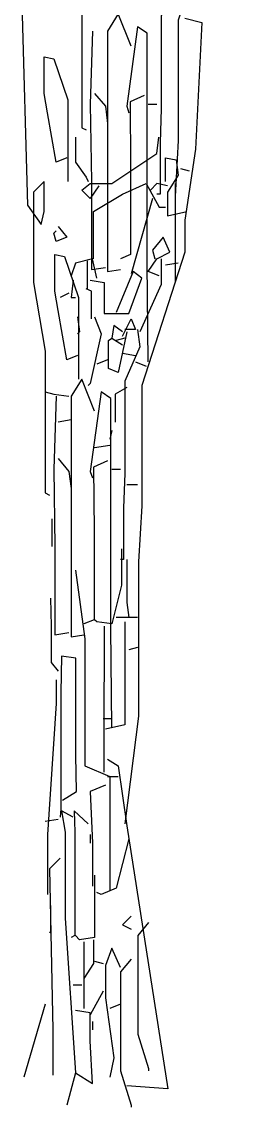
# Model space of a CAD drawing. Header units: centimetres. Extents: x -3096 to 17897, y -3131 to 15798.
# Drawn here: x 9327.9 to 9386.7, y -1838.3 to -1558.4 of the extents above; entities that cross this region are included whole.
import ezdxf

# ---------------------------------------------------------------- set-up
doc = ezdxf.new("R2010")
doc.units = ezdxf.units.CM

msp = doc.modelspace()

# ---------------------------------------------------------------- linework, layer by layer
at = {"color": 84}
for points in [[(9337.36, -1459.54), (9338.88, -1511.59), (9342.34, -1516.57), (9343.17, -1513.25), (9343.17, -1505.5), (9340.4, -1508.26), (9340.4, -1531.52), (9343.45, -1549.24), (9343.45, -1585.78), (9344.56, -1586.33)], [(9386.68, -1494.13), (9382.21, -1497.19), (9379.44, -1515.46), (9379.44, -1523.77), (9368.36, -1558.09), (9368.36, -1589.1), (9367.53, -1603.5), (9367.53, -1625.64), (9367.53, -1625.64)], [(9367.26, -1543.7), (9367.81, -1548.13), (9363.94, -1556.99), (9363.94, -1580.79), (9363.66, -1589.65), (9363.66, -1602.94), (9362.83, -1602.94)], [(9327.95, -1553.67), (9329.47, -1605.71), (9332.93, -1610.69), (9333.76, -1607.37), (9333.76, -1599.62), (9330.99, -1602.39), (9330.99, -1625.64), (9334.04, -1643.36), (9334.04, -1679.9), (9335.14, -1680.45)], [(9356.18, -1564.74), (9352.86, -1556.43), (9350.09, -1560.86), (9350.09, -1585.78), (9350.09, -1616.78), (9350.09, -1622.87), (9353.42, -1622.32)], [(9370.03, -1557.54), (9374.45, -1558.65)], [(9346.22, -1560.86), (9345.66, -1579.69), (9345.94, -1599.62), (9345.94, -1622.32), (9349.54, -1621.77)], [(9374.45, -1558.65), (9372.79, -1591.31), (9370.03, -1609.59), (9370.03, -1617.89), (9358.95, -1652.22), (9358.95, -1683.22), (9358.12, -1697.62), (9358.12, -1737.48), (9354.52, -1765.17)], [(9360.61, -1646.13), (9360.34, -1620.66), (9360.34, -1561.42), (9357.84, -1559.76), (9355.08, -1580.24), (9355.63, -1581.9)], [(9339.57, -1593.53), (9336.81, -1594.64), (9334.59, -1581.9), (9333.76, -1576.92), (9333.76, -1567.51), (9336.25, -1568.06), (9339.85, -1578.58), (9339.85, -1599.62)], [(9346.77, -1576.92), (9349.54, -1580.24), (9350.09, -1584.67)], [(9359.51, -1577.47), (9355.91, -1579.13), (9356.05, -1595.74), (9356.05, -1618.44), (9353.42, -1619.55)], [(9360.61, -1579.69), (9362.83, -1579.69)], [(9341.79, -1588.25), (9341.79, -1594.64), (9344.56, -1598.51), (9345.11, -1599.62)], [(9347.88, -1600.73), (9345.66, -1604.05), (9343.45, -1601.83), (9345.66, -1600.17), (9351.2, -1600.17), (9362.83, -1592.42), (9363.31, -1588.25)], [(9365.04, -1599.62), (9365.04, -1593.53), (9367.81, -1594.08), (9368.36, -1597.96), (9365.6, -1602.39), (9365.6, -1608.48), (9370.58, -1607.37)], [(9368.92, -1596.3), (9371.13, -1596.85)], [(9346.49, -1619.55), (9346.49, -1607.37), (9353.97, -1602.94), (9360.06, -1600.17), (9363.38, -1606.26), (9365.04, -1606.26)], [(9365.6, -1600.73), (9362.83, -1600.17), (9361.17, -1601.83)], [(9367.53, -1600.17), (9367.53, -1607.92)], [(9361.72, -1604.05), (9356.18, -1623.43)], [(9337.36, -1611.25), (9339.57, -1614.01), (9336.81, -1615.12), (9336.25, -1612.91), (9336.81, -1612.35)], [(9363.38, -1623.98), (9360.61, -1622.87), (9362.83, -1619.55), (9366.15, -1617.89), (9364.49, -1614.01), (9361.72, -1617.34), (9362.27, -1619.55)], [(9342.34, -1644.47), (9339.57, -1645.57), (9337.36, -1632.84), (9336.53, -1627.86), (9336.53, -1618.44), (9339.02, -1619), (9342.62, -1629.52), (9342.62, -1650.56)], [(9347.32, -1624.53), (9346.22, -1619.55), (9341.79, -1620.66), (9340.68, -1623.98)], [(9363.93, -1619.55), (9363.93, -1626.2), (9358.4, -1638.38)], [(9344.83, -1620.11), (9344.83, -1627.3)], [(9368.36, -1620.66), (9365.04, -1621.21)], [(9341.23, -1625.09), (9340.68, -1629.52), (9341.79, -1629.52)], [(9345.66, -1625.09), (9349.26, -1625.64), (9349.26, -1633.67), (9355.63, -1633.67), (9358.95, -1624.53), (9356.74, -1622.87), (9352.31, -1633.39)], [(9340.13, -1628.41), (9337.91, -1629.52)], [(9345.94, -1635.05), (9345.94, -1627.86), (9344.56, -1627.3)], [(9342.34, -1634.5), (9342.9, -1638.38), (9342.34, -1638.93)], [(9346.77, -1634.5), (9348.43, -1638.93), (9345.66, -1651.66), (9345.11, -1652.22)], [(9353.97, -1638.38), (9351.75, -1636.72), (9351.2, -1640.04), (9353.97, -1641.7)], [(9353.97, -1639.48), (9356.18, -1635.05), (9357.29, -1637.82), (9354.52, -1637.82)], [(9355.08, -1638.38), (9352.86, -1648.9), (9350.37, -1647.79), (9350.37, -1640.59), (9351.2, -1640.04)], [(9357.84, -1637.82), (9358.4, -1642.25), (9354.52, -1651.11), (9354.52, -1674.92), (9354.24, -1683.78), (9354.24, -1697.06), (9353.42, -1697.06)], [(9354.52, -1640.04), (9352.31, -1640.59)], [(9353.97, -1643.91), (9357.29, -1644.47)], [(9350.09, -1645.57), (9347.32, -1646.68)], [(9357.29, -1646.13), (9360.06, -1647.23)], [(9346.77, -1658.86), (9343.45, -1650.56), (9340.68, -1654.99), (9340.68, -1679.9), (9340.68, -1710.91), (9340.68, -1717), (9344, -1716.44)], [(9355.08, -1652.77), (9352.03, -1654.43), (9352.03, -1661.63)], [(9334.04, -1653.88), (9336.25, -1654.43), (9340.13, -1654.99)], [(9336.81, -1654.99), (9336.25, -1673.81), (9336.53, -1693.74), (9336.53, -1716.44), (9340.13, -1715.89)], [(9351.2, -1740.25), (9350.92, -1714.78), (9350.92, -1655.54), (9348.43, -1653.88), (9345.66, -1674.36), (9346.22, -1676.03)], [(9340.68, -1661.08), (9337.36, -1661.63)], [(9351.2, -1663.85), (9350.65, -1666.06)], [(9350.65, -1667.72), (9346.77, -1668.27)], [(9337.36, -1671.04), (9340.13, -1674.36), (9340.68, -1678.79)], [(9350.09, -1671.6), (9346.49, -1673.26), (9346.63, -1689.87), (9346.63, -1712.57), (9344, -1713.67)], [(9351.2, -1673.81), (9353.42, -1673.81)], [(9355.08, -1677.69), (9357.84, -1677.69)], [(9335.7, -1686.55), (9335.7, -1693.74)], [(9353.69, -1694.3), (9353.69, -1703.71), (9351.2, -1713.67), (9347.32, -1713.12), (9346.77, -1712.57)], [(9355.08, -1697.06), (9355.08, -1708.14), (9355.63, -1712.01)], [(9341.79, -1699.83), (9344.28, -1717.55), (9344.28, -1750.22), (9350.65, -1752.99), (9350.65, -1782.33)], [(9335.42, -1707.03), (9335.56, -1714.23), (9335.56, -1723.64), (9337.36, -1725.86)], [(9357.84, -1712.01), (9352.31, -1712.01)], [(9349.26, -1714.23), (9349.12, -1743.02), (9349.12, -1751.88)], [(9354.52, -1713.12), (9354.52, -1723.64), (9354.52, -1739.7), (9349.54, -1740.8)], [(9357.84, -1719.77), (9355.63, -1720.32)], [(9338.47, -1759.08), (9342.06, -1756.86), (9341.93, -1747.45), (9341.93, -1722.53), (9338.19, -1721.98), (9338.05, -1731.39), (9338.05, -1761.29), (9337.91, -1763.5)], [(9336.81, -1728.07), (9336.81, -1734.16), (9334.59, -1767.93), (9334.59, -1783.44)], [(9348.99, -1738.04), (9351.2, -1738.04)], [(9350.09, -1748.56), (9352.86, -1750.22), (9355.08, -1765.72), (9365.65, -1833.47), (9355.08, -1832.71)], [(9350.09, -1752.99), (9352.86, -1752.99)], [(9349.54, -1755.2), (9345.66, -1756.86), (9346.22, -1770.15), (9346.22, -1781.22)], [(9341.23, -1763.5), (9338.19, -1761.84), (9339.16, -1767.38), (9339.16, -1789.53), (9341.79, -1829.39), (9339.57, -1837.7)], [(9345.11, -1765.17), (9341.51, -1761.84), (9341.65, -1767.38), (9341.65, -1793.96), (9340.68, -1794.51)], [(9337.36, -1764.06), (9334.04, -1764.61)], [(9345.66, -1767.93), (9345.66, -1770.15)], [(9355.63, -1769.04), (9352.31, -1781.78), (9348.43, -1783.44), (9347.32, -1782.88)], [(9337.91, -1774.02), (9335.14, -1776.79), (9335.97, -1818.32), (9335.97, -1829.95)], [(9346.77, -1778.45), (9346.77, -1794.51), (9342.9, -1795.06), (9341.79, -1793.96)], [(9335.42, -1786.21), (9335.42, -1792.85), (9335.14, -1793.4)], [(9356.18, -1788.97), (9353.97, -1791.19), (9356.18, -1792.3)], [(9360.69, -1790.63), (9357.92, -1793.96), (9357.92, -1819.43), (9360.69, -1828.28), (9360.69, -1828.84)], [(9346.49, -1795.06), (9346.49, -1801.15), (9344, -1805.03)], [(9344, -1795.62), (9344, -1812.78)], [(9353.42, -1802.26), (9351.2, -1797.28), (9349.54, -1801.71), (9349.54, -1810.01), (9351.75, -1825.52), (9350.65, -1830.5)], [(9346.77, -1800.6), (9348.99, -1801.15)], [(9356.18, -1800.05), (9353.42, -1803.37), (9353.42, -1828.84), (9356.18, -1837.7), (9356.18, -1838.25)], [(9341.23, -1806.69), (9343.45, -1806.69)], [(9348.99, -1808.35), (9345.66, -1814.44)], [(9334.04, -1811.67), (9328.5, -1830.5)], [(9353.42, -1811.67), (9350.65, -1812.78)], [(9341.79, -1829.39), (9346.22, -1832.16), (9345.66, -1821.09), (9345.66, -1813.89), (9341.79, -1813.34)], [(9346.22, -1816.1), (9346.22, -1818.32)]]:
    msp.add_lwpolyline(points, dxfattribs=at)

doc.saveas('drawing.dxf')
